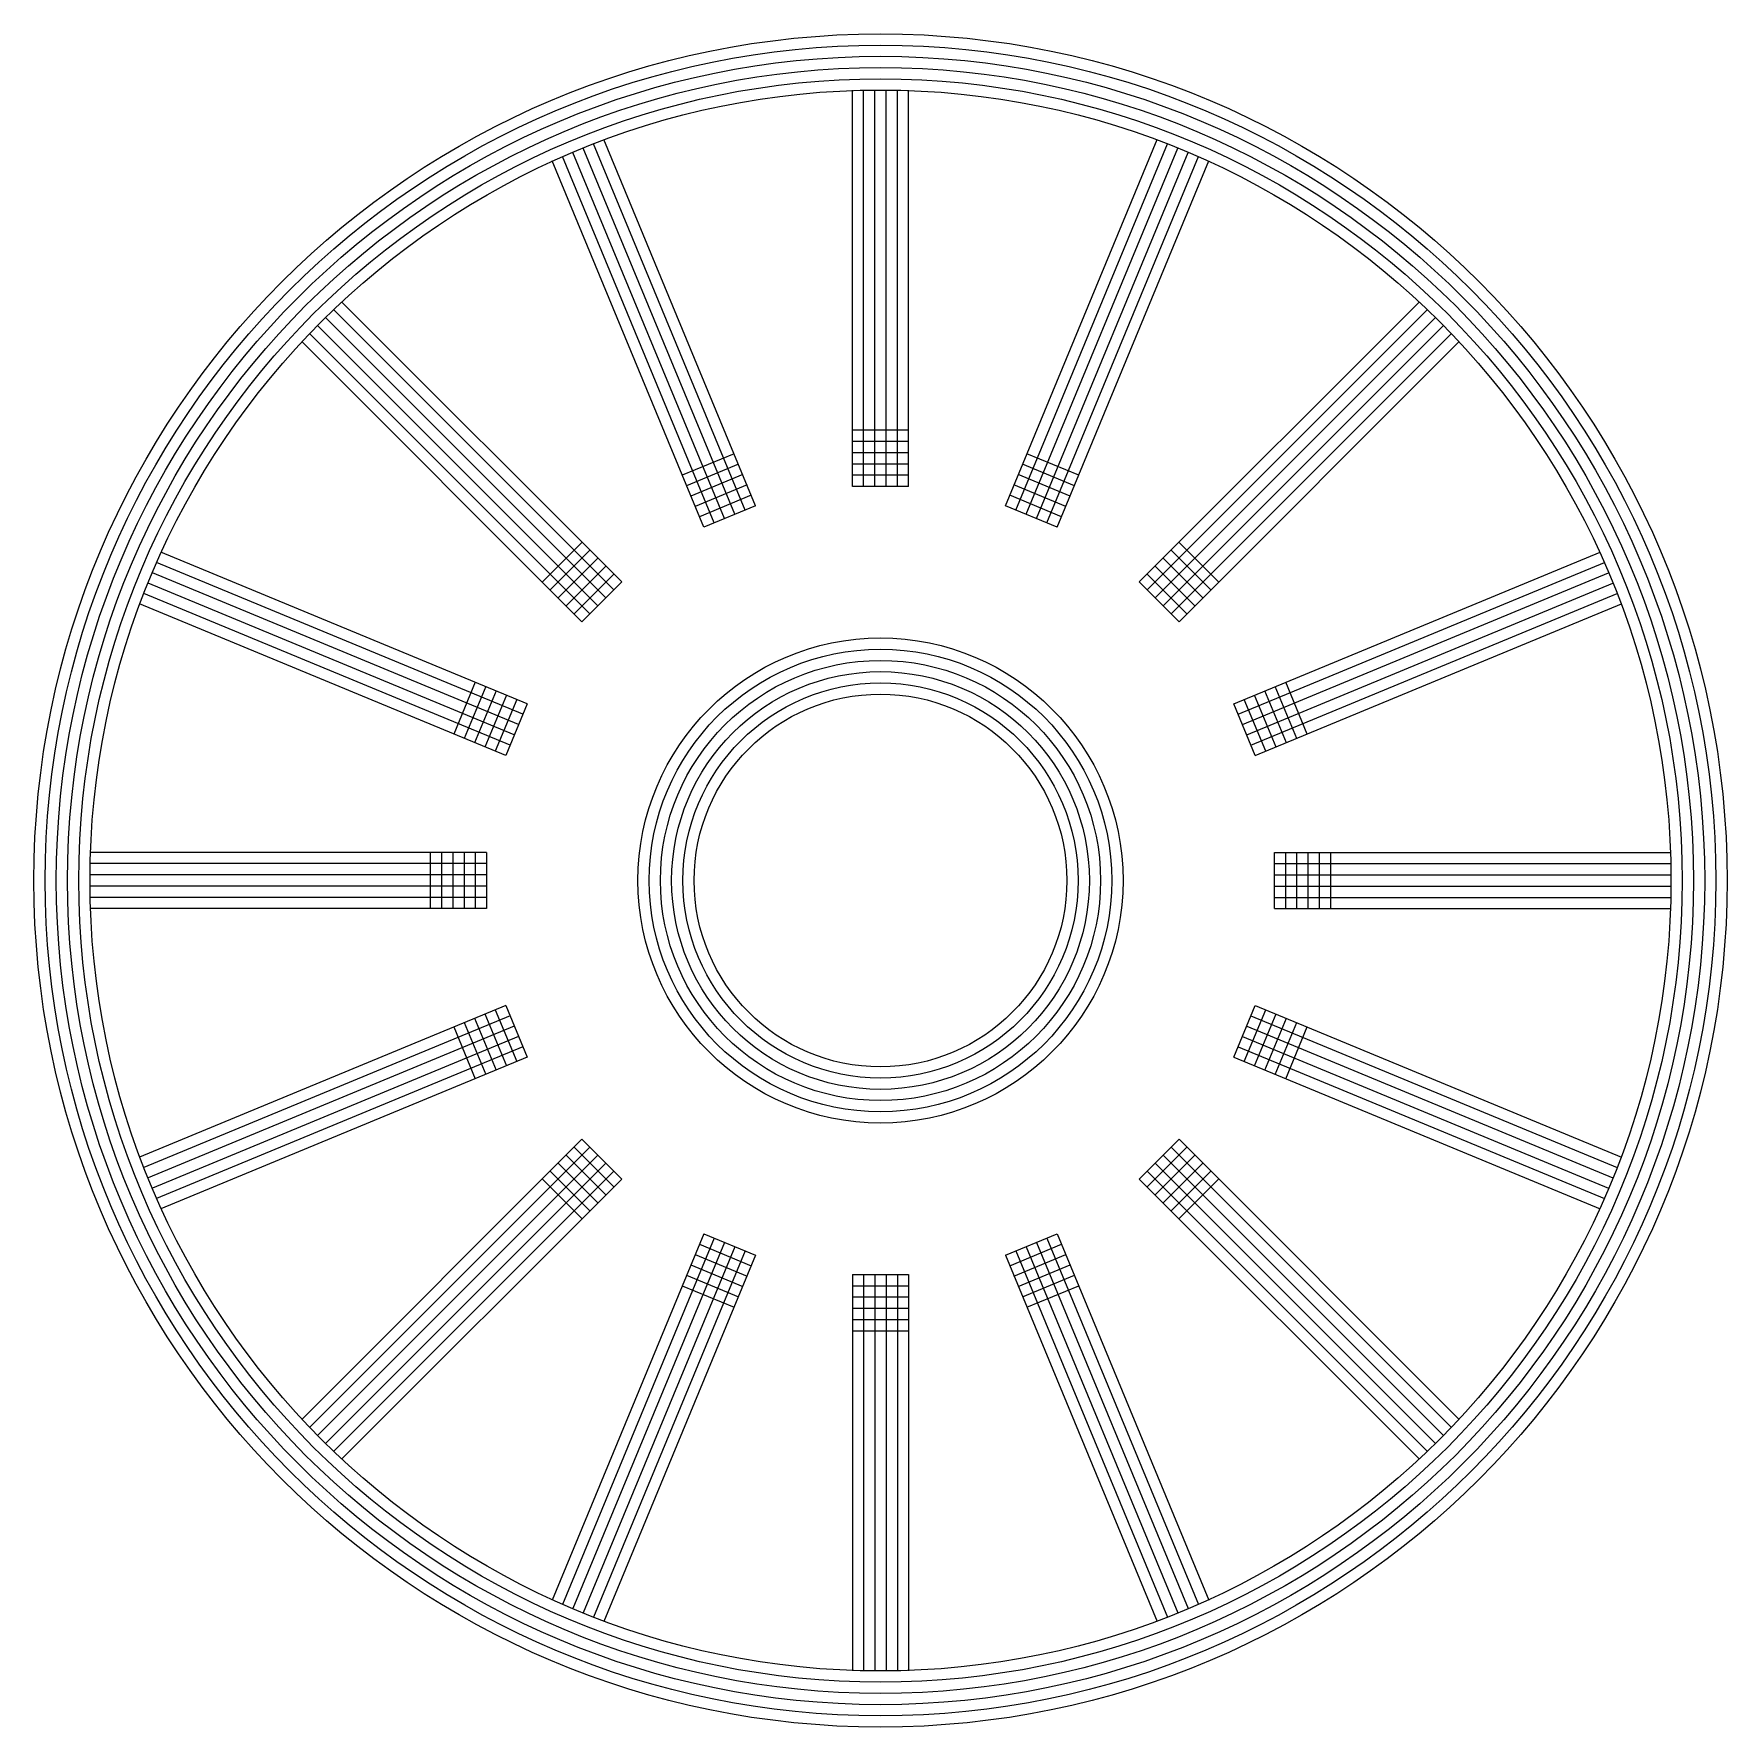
# Model space of a CAD drawing. Header units: metres. Extents: x -1.89 to 1.89, y -1.89 to 1.89.
import ezdxf

# ---------------------------------------------------------------- set-up
doc = ezdxf.new("R2010")
doc.units = ezdxf.units.M
doc.layers.add('INSIDE', color=5, linetype='Continuous')
doc.layers.add('OUTSIDE', color=7, linetype='Continuous')

msp = doc.modelspace()

# ---------------------------------------------------------------- linework, layer by layer
at = {"layer": 'INSIDE', "color": 5}
for p, q in [((-0.0625, 0.8773), (-0.0625, 1.76)), ((-0.0375, 0.8773), (-0.0375, 1.76)), ((-0.0125, 0.8773), (-0.0125, 1.76)), ((0.0125, 0.8773), (0.0125, 1.76)), ((0.0375, 0.8773), (0.0375, 1.76)), ((0.0625, 0.8773), (0.0625, 1.76)), ((-0.3473, 0.8058), (-0.6851, 1.6212)), ((-0.3242, 0.8153), (-0.662, 1.6308)), ((-0.3011, 0.8249), (-0.6389, 1.6404)), ((-0.278, 0.8345), (-0.6158, 1.6499)), ((0.278, 0.8345), (0.6158, 1.6499)), ((0.3011, 0.8249), (0.6389, 1.6404)), ((0.3242, 0.8153), (0.662, 1.6308)), ((0.3473, 0.8058), (0.6851, 1.6212)), ((-0.3935, 0.7866), (-0.7313, 1.6021)), ((-0.3704, 0.7962), (-0.7082, 1.6117)), ((0.3704, 0.7962), (0.7082, 1.6117)), ((0.3935, 0.7866), (0.7313, 1.6021)), ((-0.5762, 0.6646), (-1.2003, 1.2887)), ((0.5762, 0.6646), (1.2003, 1.2887)), ((-0.6115, 0.6292), (-1.2357, 1.2533)), ((-0.5938, 0.6469), (-1.218, 1.271)), ((0.5938, 0.6469), (1.218, 1.271)), ((0.6115, 0.6292), (1.2357, 1.2533)), ((-0.6469, 0.5938), (-1.271, 1.218)), ((-0.6292, 0.6115), (-1.2533, 1.2357)), ((0.6292, 0.6115), (1.2533, 1.2357)), ((0.6469, 0.5938), (1.271, 1.218)), ((-0.6646, 0.5762), (-1.2887, 1.2003)), ((0.6646, 0.5762), (1.2887, 1.2003)), ((0.0625, 1.0023), (-0.0625, 1.0023)), ((-0.3258, 0.9499), (-0.4413, 0.9021)), ((0.0625, 0.9773), (-0.0625, 0.9773)), ((0.0625, 0.9523), (-0.0625, 0.9523)), ((0.4413, 0.9021), (0.3258, 0.9499)), ((-0.3163, 0.9268), (-0.4317, 0.879)), ((0.0625, 0.9273), (-0.0625, 0.9273)), ((0.4317, 0.879), (0.3163, 0.9268)), ((-0.3067, 0.9038), (-0.4222, 0.8559)), ((-0.2971, 0.8807), (-0.4126, 0.8328)), ((0.0625, 0.9023), (-0.0625, 0.9023)), ((0.0625, 0.8773), (-0.0625, 0.8773)), ((0.4126, 0.8328), (0.2971, 0.8807)), ((0.4222, 0.8559), (0.3067, 0.9038)), ((-0.2876, 0.8576), (-0.403, 0.8097)), ((-0.278, 0.8345), (-0.3935, 0.7866)), ((0.3935, 0.7866), (0.278, 0.8345)), ((0.403, 0.8097), (0.2876, 0.8576)), ((-0.7866, 0.3935), (-1.6021, 0.7313)), ((-0.6646, 0.7529), (-0.7529, 0.6646)), ((-0.6469, 0.7353), (-0.7353, 0.6469)), ((-0.6292, 0.7176), (-0.7176, 0.6292)), ((0.7176, 0.6292), (0.6292, 0.7176)), ((0.7353, 0.6469), (0.6469, 0.7353)), ((0.7529, 0.6646), (0.6646, 0.7529)), ((0.7866, 0.3935), (1.6021, 0.7313)), ((-0.8058, 0.3473), (-1.6212, 0.6851)), ((-0.7962, 0.3704), (-1.6117, 0.7082)), ((-0.6115, 0.6999), (-0.6999, 0.6115)), ((-0.5938, 0.6822), (-0.6822, 0.5938)), ((0.6822, 0.5938), (0.5938, 0.6822)), ((0.6999, 0.6115), (0.6115, 0.6999)), ((0.7962, 0.3704), (1.6117, 0.7082)), ((0.8058, 0.3473), (1.6212, 0.6851)), ((-0.8153, 0.3242), (-1.6308, 0.662)), ((-0.5762, 0.6646), (-0.6646, 0.5762)), ((0.6646, 0.5762), (0.5762, 0.6646)), ((0.8153, 0.3242), (1.6308, 0.662)), ((-0.8345, 0.278), (-1.6499, 0.6158)), ((-0.8249, 0.3011), (-1.6404, 0.6389)), ((0.8249, 0.3011), (1.6404, 0.6389)), ((0.8345, 0.278), (1.6499, 0.6158)), ((-0.9021, 0.4413), (-0.9499, 0.3258)), ((-0.879, 0.4317), (-0.9268, 0.3163)), ((-0.8559, 0.4222), (-0.9038, 0.3067)), ((0.9038, 0.3067), (0.8559, 0.4222)), ((0.9268, 0.3163), (0.879, 0.4317)), ((0.9499, 0.3258), (0.9021, 0.4413)), ((-0.8328, 0.4126), (-0.8807, 0.2971)), ((-0.8097, 0.403), (-0.8576, 0.2876)), ((-0.7866, 0.3935), (-0.8345, 0.278)), ((0.8345, 0.278), (0.7866, 0.3935)), ((0.8576, 0.2876), (0.8097, 0.403)), ((0.8807, 0.2971), (0.8328, 0.4126)), ((-0.8773, 0.0625), (-1.76, 0.0625)), ((-1.0023, 0.0625), (-1.0023, -0.0625)), ((-0.9773, 0.0625), (-0.9773, -0.0625)), ((-0.9523, 0.0625), (-0.9523, -0.0625)), ((-0.9273, 0.0625), (-0.9273, -0.0625)), ((-0.9023, 0.0625), (-0.9023, -0.0625)), ((-0.8773, 0.0625), (-0.8773, -0.0625)), ((0.8773, 0.0625), (1.76, 0.0625)), ((0.8773, -0.0625), (0.8773, 0.0625)), ((0.9023, -0.0625), (0.9023, 0.0625)), ((0.9273, -0.0625), (0.9273, 0.0625)), ((0.9523, -0.0625), (0.9523, 0.0625)), ((0.9773, -0.0625), (0.9773, 0.0625)), ((1.0023, -0.0625), (1.0023, 0.0625)), ((-0.8773, 0.0375), (-1.76, 0.0375)), ((-0.8773, 0.0125), (-1.76, 0.0125)), ((0.8773, 0.0375), (1.76, 0.0375)), ((0.8773, 0.0125), (1.76, 0.0125)), ((-0.8773, -0.0125), (-1.76, -0.0125)), ((-0.8773, -0.0375), (-1.76, -0.0375)), ((0.8773, -0.0125), (1.76, -0.0125)), ((0.8773, -0.0375), (1.76, -0.0375)), ((-0.8773, -0.0625), (-1.76, -0.0625)), ((0.8773, -0.0625), (1.76, -0.0625)), ((-0.8345, -0.278), (-1.6499, -0.6158)), ((-0.8249, -0.3011), (-1.6404, -0.6389)), ((-0.8807, -0.2971), (-0.8328, -0.4126)), ((-0.8576, -0.2876), (-0.8097, -0.403)), ((-0.8345, -0.278), (-0.7866, -0.3935)), ((0.7866, -0.3935), (0.8345, -0.278)), ((0.8097, -0.403), (0.8576, -0.2876)), ((0.8249, -0.3011), (1.6404, -0.6389)), ((0.8328, -0.4126), (0.8807, -0.2971)), ((0.8345, -0.278), (1.6499, -0.6158)), ((-0.8153, -0.3242), (-1.6308, -0.662)), ((-0.9499, -0.3258), (-0.9021, -0.4413)), ((-0.9268, -0.3163), (-0.879, -0.4317)), ((-0.9038, -0.3067), (-0.8559, -0.4222)), ((0.8153, -0.3242), (1.6308, -0.662)), ((0.8559, -0.4222), (0.9038, -0.3067)), ((0.879, -0.4317), (0.9268, -0.3163)), ((0.9021, -0.4413), (0.9499, -0.3258)), ((-0.8058, -0.3473), (-1.6212, -0.6851)), ((-0.7962, -0.3704), (-1.6117, -0.7082)), ((0.7962, -0.3704), (1.6117, -0.7082)), ((0.8058, -0.3473), (1.6212, -0.6851)), ((-0.7866, -0.3935), (-1.6021, -0.7313)), ((0.7866, -0.3935), (1.6021, -0.7313)), ((-0.6646, -0.5762), (-1.2887, -1.2003)), ((-0.6469, -0.5938), (-1.271, -1.218)), ((-0.6822, -0.5938), (-0.5938, -0.6822)), ((-0.6646, -0.5762), (-0.5762, -0.6646)), ((0.5762, -0.6646), (0.6646, -0.5762)), ((0.5938, -0.6822), (0.6822, -0.5938)), ((0.6469, -0.5938), (1.271, -1.218)), ((0.6646, -0.5762), (1.2887, -1.2003)), ((-0.6292, -0.6115), (-1.2533, -1.2357)), ((-0.6115, -0.6292), (-1.2357, -1.2533)), ((-0.7176, -0.6292), (-0.6292, -0.7176)), ((-0.6999, -0.6115), (-0.6115, -0.6999)), ((0.6115, -0.6999), (0.6999, -0.6115)), ((0.6115, -0.6292), (1.2357, -1.2533)), ((0.6292, -0.6115), (1.2533, -1.2357)), ((0.6292, -0.7176), (0.7176, -0.6292)), ((-0.5938, -0.6469), (-1.218, -1.271)), ((-0.5762, -0.6646), (-1.2003, -1.2887)), ((-0.7529, -0.6646), (-0.6646, -0.7529)), ((-0.7353, -0.6469), (-0.6469, -0.7353)), ((0.5762, -0.6646), (1.2003, -1.2887)), ((0.5938, -0.6469), (1.218, -1.271)), ((0.6469, -0.7353), (0.7353, -0.6469)), ((0.6646, -0.7529), (0.7529, -0.6646)), ((-0.3935, -0.7866), (-0.7313, -1.6021)), ((-0.3935, -0.7866), (-0.278, -0.8345)), ((0.278, -0.8345), (0.3935, -0.7866)), ((0.3935, -0.7866), (0.7313, -1.6021)), ((-0.3704, -0.7962), (-0.7082, -1.6117)), ((-0.3473, -0.8058), (-0.6851, -1.6212)), ((-0.3242, -0.8153), (-0.662, -1.6308)), ((-0.3011, -0.8249), (-0.6389, -1.6404)), ((-0.403, -0.8097), (-0.2876, -0.8576)), ((0.2876, -0.8576), (0.403, -0.8097)), ((0.3011, -0.8249), (0.6389, -1.6404)), ((0.3242, -0.8153), (0.662, -1.6308)), ((0.3473, -0.8058), (0.6851, -1.6212)), ((0.3704, -0.7962), (0.7082, -1.6117)), ((-0.278, -0.8345), (-0.6158, -1.6499)), ((-0.4222, -0.8559), (-0.3067, -0.9038)), ((-0.4126, -0.8328), (-0.2971, -0.8807)), ((0.278, -0.8345), (0.6158, -1.6499)), ((0.2971, -0.8807), (0.4126, -0.8328)), ((0.3067, -0.9038), (0.4222, -0.8559)), ((-0.4413, -0.9021), (-0.3258, -0.9499)), ((-0.4317, -0.879), (-0.3163, -0.9268)), ((-0.0625, -0.8773), (-0.0625, -1.76)), ((-0.0625, -0.8773), (0.0625, -0.8773)), ((-0.0625, -0.9023), (0.0625, -0.9023)), ((-0.0375, -0.8773), (-0.0375, -1.76)), ((-0.0125, -0.8773), (-0.0125, -1.76)), ((0.0125, -0.8773), (0.0125, -1.76)), ((0.0375, -0.8773), (0.0375, -1.76)), ((0.0625, -0.8773), (0.0625, -1.76)), ((0.3163, -0.9268), (0.4317, -0.879)), ((0.3258, -0.9499), (0.4413, -0.9021)), ((-0.0625, -0.9273), (0.0625, -0.9273)), ((-0.0625, -0.9523), (0.0625, -0.9523)), ((-0.0625, -0.9773), (0.0625, -0.9773)), ((-0.0625, -1.0023), (0.0625, -1.0023))]:
    msp.add_line(p, q, dxfattribs=at)
for radius in [0.54, 0.515, 0.49, 0.465, 0.44, 0.415]:
    msp.add_circle((0, 0), radius, dxfattribs=at)
at = {"layer": 'OUTSIDE', "color": 7}
for radius in [1.885, 1.86, 1.835, 1.81, 1.785, 1.76]:
    msp.add_circle((0, 0), radius, dxfattribs=at)

doc.saveas('drawing.dxf')
